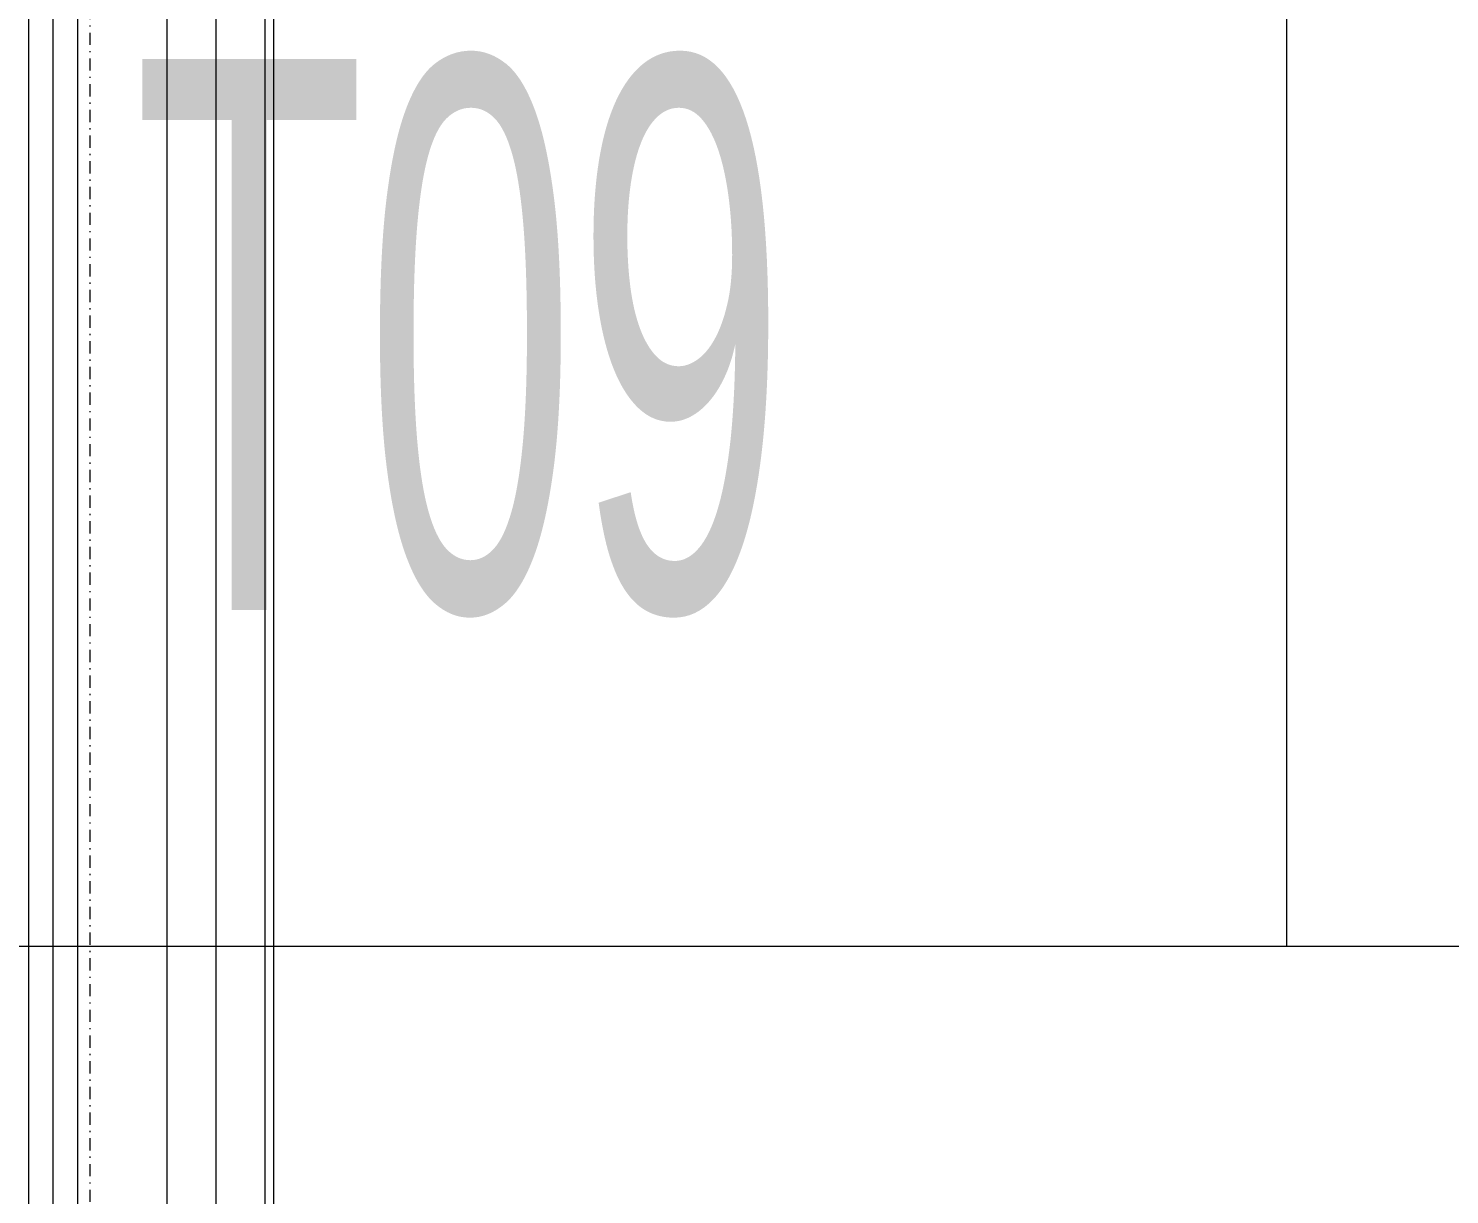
# Model space of a CAD drawing. Extents: x -9058 to 11890, y 0 to 8245.
# Drawn here: x 9855.1 to 9971.1, y 2978.9 to 3074.1 of the extents above; entities that cross this region are included whole.
import ezdxf
from ezdxf.enums import TextEntityAlignment as Align

# ---------------------------------------------------------------- set-up
doc = ezdxf.new("R2010")
doc.units = 0
doc.header["$MEASUREMENT"] = 0
doc.linetypes.add('DASHDOT', pattern=[1, 0.5, -0.25, 0, -0.25])
doc.layers.get('0').update_dxf_attribs({"color": 9, "lineweight": 9})
for name, color, linetype, lineweight in [('06D', 9, 'Continuous', 9), ('10', 9, 'Continuous', 9), ('21_mahal200', 9, 'Continuous', 9), ('21_mahal200 @ 20', 9, 'Continuous', 9), ('24', 9, 'DASHDOT', 9), ('33', 9, 'BATTING', 9)]:
    doc.layers.add(name, color=color, linetype=linetype, lineweight=lineweight)
doc.styles.add('Arial', font='arial.ttf', dxfattribs={"height": 2.5})
doc.styles.add('MuuM_TEXT-STANDART', font='ARIALN.TTF')
doc.linetypes.add('BATTING', pattern='A,0.0001,-0.1,[134,ltypeshp.shx,S=0.1,R=0,X=-0.1,Y=0],-0.2,[134,ltypeshp.shx,S=0.1,R=180,X=0.1,Y=0],-0.1', length=0.4001)

# ---------------------------------------------------------------- blocks, each defined once
blk = doc.blocks.new('0a_roomno2')
blk.add_lwpolyline([(30, -16), (0, -16), (0, 0), (30, 0)], close=True)
blk.add_lwpolyline([(24, -5), (24, -16)])
at = {"style": 'Arial'}
blk.add_attdef('ODANO', (0, 1.505), '', height=3, dxfattribs=at)
blk.add_attdef('MEKANADI', text='', height=3, dxfattribs=at).set_placement((0.525, -4.75), align=Align.BOTTOM_LEFT)
at = {"style": 'MuuM_TEXT-STANDART', "width": 0.6}
for tag, p in [('YER01', (15, -7)), ('TAVAN01', (20.625, -7)), ('DUVAR01', (26.25, -7)), ('YER02', (15, -10.375)), ('TAVAN02', (20.625, -10.375)), ('DUVAR02', (26.25, -10.375)), ('YER03', (15, -13.75)), ('TAVAN03', (20.625, -13.75)), ('DUVAR03', (26.25, -13.75))]:
    blk.add_attdef(tag, text='', height=2.25, dxfattribs=at).set_placement(p, align=Align.MIDDLE_CENTER)
at = {"style": 'MuuM_TEXT-STANDART'}
blk.add_attdef('M2', text='', height=2.25, dxfattribs=at).set_placement((1.3231, -7.8046), align=Align.MIDDLE_LEFT)
at = {"style": 'MuuM_TEXT-STANDART', "width": 0.6}
blk.add_attdef('TEMIZTAVANYUKSEKLIGI', text='', height=2.25, dxfattribs=at).set_placement((2.7, -13.1619), align=Align.MIDDLE_LEFT)
blk = doc.blocks.new('*U1892')
at = {"layer": '21_mahal200 @ 20'}
ref = blk.add_blockref('0a_roomno2', (9477.8, 3319.13), dxfattribs=dict(at, xscale=20, yscale=20, zscale=20))
ref.add_attrib('TAVAN03', 'T09', dxfattribs={"layer": '0', "height": 45, "style": 'MuuM_TEXT-STANDART', "width": 0.6}).set_placement((9890.3, 3049.13), align=Align.MIDDLE_CENTER)

msp = doc.modelspace()

# ---------------------------------------------------------------- linework, layer by layer
at = {"layer": '06D'}
for points in [[(9855.06, 3164.09), (9855.06, 2916.08)], [(9859.06, 3159.87), (9859.06, 2915.87)], [(9866.36, 3159.87), (9866.36, 2915.87)], [(9870.36, 3159.87), (9870.36, 2915.87)]]:
    msp.add_lwpolyline(points, dxfattribs=at)
at = {"layer": '10'}
for points in [[(9874.36, 3154.87), (9874.36, 2920.87)], [(9875.06, 3154.87), (9875.06, 2920.87)]]:
    msp.add_lwpolyline(points, dxfattribs=at)
at = {"layer": '24', "ltscale": 2}
msp.add_lwpolyline([(9960.06, 4008.37), (9960.06, 3968.37), (9860.06, 3968.37), (9860.06, 2535.87)], dxfattribs=at)
at = {"layer": '33', "ltscale": 0.2, "flags": 128}
msp.add_lwpolyline([(9857.06, 3159.87), (9857.06, 2915.87)], dxfattribs=at)

# ---------------------------------------------------------------- block references
at = {"layer": '21_mahal200', "color": 6, "linetype": 'DASHDOT'}
msp.add_blockref('*U1892', (0, 0), dxfattribs=at)

doc.saveas('drawing.dxf')
